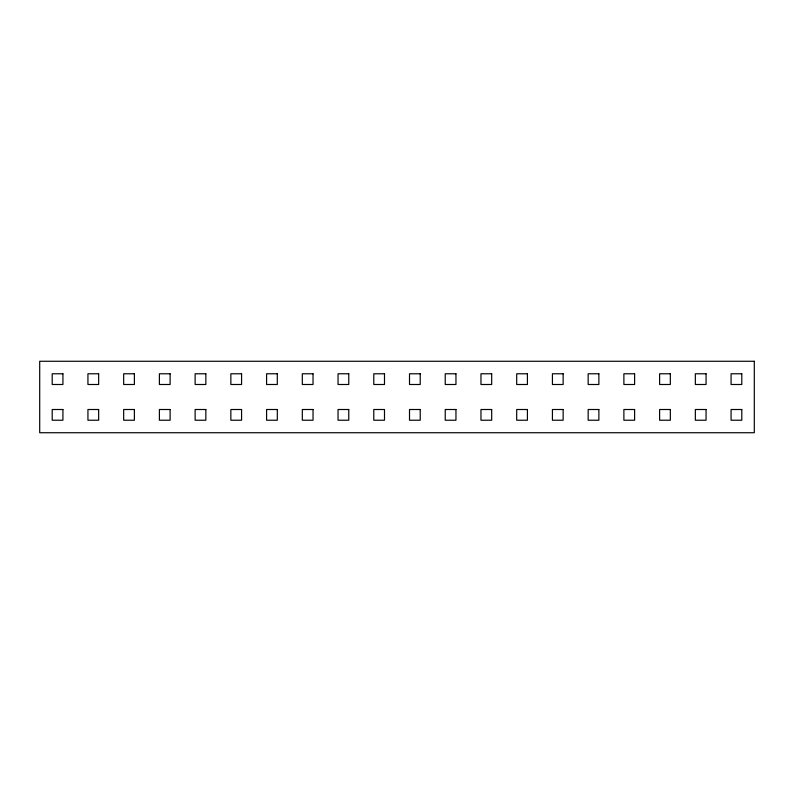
<?xml version="1.0" encoding="UTF-8"?>
<svg xmlns="http://www.w3.org/2000/svg" width="794" height="794" viewBox="0 0 794 794"><rect width="100%" height="100%" fill="white"/><g stroke="black" fill="none" stroke-linecap="round" stroke-linejoin="round"><path stroke-width="1.19" d="M754.3 361.27L39.7 361.27L39.7 432.73L754.3 432.73L754.3 361.27M62.925 373.776L52.206 373.776L52.206 384.495L62.925 384.495L62.925 373.776M98.655 373.776L87.936 373.776L87.936 384.495L98.655 384.495L98.655 373.776M134.385 373.776L123.665 373.776L123.665 384.495L134.385 384.495L134.385 373.776M170.115 373.776L159.395 373.776L159.395 384.495L170.115 384.495L170.115 373.776M205.845 373.776L195.126 373.776L195.126 384.495L205.845 384.495L205.845 373.776M241.575 373.776L230.856 373.776L230.856 384.495L241.575 384.495L241.575 373.776M277.305 373.776L266.586 373.776L266.586 384.495L277.305 384.495L277.305 373.776M313.034 373.776L302.316 373.776L302.316 384.495L313.034 384.495L313.034 373.776M348.764 373.776L338.046 373.776L338.046 384.495L348.764 384.495L348.764 373.776M384.495 373.776L373.776 373.776L373.776 384.495L384.495 384.495L384.495 373.776M420.224 373.776L409.506 373.776L409.506 384.495L420.224 384.495L420.224 373.776M455.954 373.776L445.236 373.776L445.236 384.495L455.954 384.495L455.954 373.776M491.685 373.776L480.966 373.776L480.966 384.495L491.685 384.495L491.685 373.776M527.414 373.776L516.696 373.776L516.696 384.495L527.414 384.495L527.414 373.776M563.144 373.776L552.426 373.776L552.426 384.495L563.144 384.495L563.144 373.776M598.875 373.776L588.156 373.776L588.156 384.495L598.875 384.495L598.875 373.776M634.605 373.776L623.886 373.776L623.886 384.495L634.605 384.495L634.605 373.776M670.335 373.776L659.616 373.776L659.616 384.495L670.335 384.495L670.335 373.776M706.065 373.776L695.346 373.776L695.346 384.495L706.065 384.495L706.065 373.776M741.794 373.776L731.076 373.776L731.076 384.495L741.794 384.495L741.794 373.776M62.925 409.506L52.206 409.506L52.206 420.224L62.925 420.224L62.925 409.506M98.655 409.506L87.936 409.506L87.936 420.224L98.655 420.224L98.655 409.506M134.385 409.506L123.665 409.506L123.665 420.224L134.385 420.224L134.385 409.506M170.115 409.506L159.395 409.506L159.395 420.224L170.115 420.224L170.115 409.506M205.845 409.506L195.126 409.506L195.126 420.224L205.845 420.224L205.845 409.506M241.575 409.506L230.856 409.506L230.856 420.224L241.575 420.224L241.575 409.506M277.305 409.506L266.586 409.506L266.586 420.224L277.305 420.224L277.305 409.506M313.034 409.506L302.316 409.506L302.316 420.224L313.034 420.224L313.034 409.506M348.764 409.506L338.046 409.506L338.046 420.224L348.764 420.224L348.764 409.506M384.495 409.506L373.776 409.506L373.776 420.224L384.495 420.224L384.495 409.506M420.224 409.506L409.506 409.506L409.506 420.224L420.224 420.224L420.224 409.506M455.954 409.506L445.236 409.506L445.236 420.224L455.954 420.224L455.954 409.506M491.685 409.506L480.966 409.506L480.966 420.224L491.685 420.224L491.685 409.506M527.414 409.506L516.696 409.506L516.696 420.224L527.414 420.224L527.414 409.506M563.144 409.506L552.426 409.506L552.426 420.224L563.144 420.224L563.144 409.506M598.875 409.506L588.156 409.506L588.156 420.224L598.875 420.224L598.875 409.506M634.605 409.506L623.886 409.506L623.886 420.224L634.605 420.224L634.605 409.506M670.335 409.506L659.616 409.506L659.616 420.224L670.335 420.224L670.335 409.506M706.065 409.506L695.346 409.506L695.346 420.224L706.065 420.224L706.065 409.506M741.794 409.506L731.076 409.506L731.076 420.224L741.794 420.224L741.794 409.506"/></g></svg>
